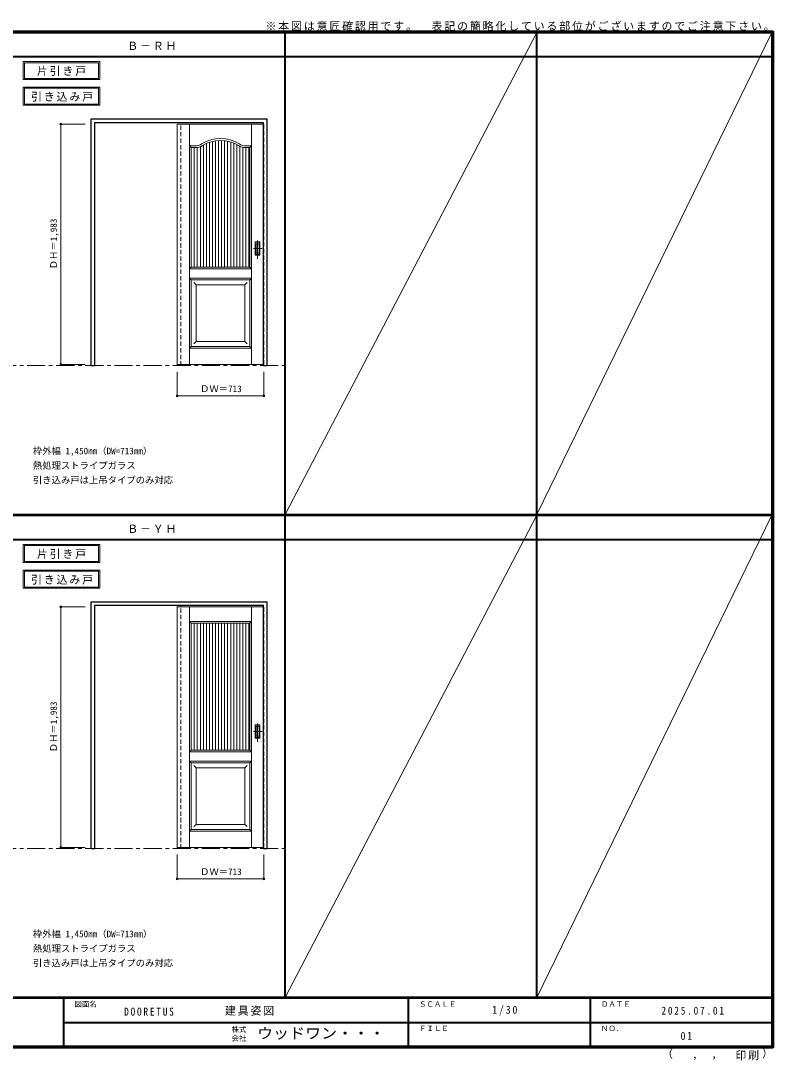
# Model space of a CAD drawing. Units: millimetres, scale not verified. Extents: x -6000 to 5700, y -4307 to 4260.
# Drawn here: x -502 to 5700, y -4307 to 4260 of the extents above; entities that cross this region are included whole.
import ezdxf
from ezdxf.enums import TextEntityAlignment as Align

# ---------------------------------------------------------------- set-up
doc = ezdxf.new("R2010")
doc.units = ezdxf.units.MM
doc.header["$LTSCALE"] = 30
doc.header["$PDMODE"] = 32
doc.header["$PDSIZE"] = 15
doc.linetypes.add('CHAIN1', pattern=[8, 5, -1, 1, -1])
doc.linetypes.add('DASHED1', pattern=[1.8, 1.2, -0.6])
for name, color, linetype, lineweight in [('0-1_通り芯', 7, 'CHAIN1', 18), ('0-2_扉', 7, 'Continuous', 18), ('0-4_枠', 3, 'Continuous', 25), ('0-6_引手', 7, 'Continuous', 18), ('0-A_文字', 7, 'Continuous', 18), ('0-B_寸法', 7, 'Continuous', 9), ('0-C_ハッチ', 4, 'Continuous', 9), ('F-1_枠', 6, 'Continuous', 40), ('F-A_文字', 7, 'Continuous', 18)]:
    doc.layers.add(name, color=color, linetype=linetype, lineweight=lineweight)
doc.styles.add('ＭＳ ゴシック', font='')
doc.styles.get('ＭＳ ゴシック').set_extended_font_data('MS Gothic')

msp = doc.modelspace()

# ---------------------------------------------------------------- linework, layer by layer
at = {"layer": '0-1_通り芯'}
for p, q in [((-5490, 1418), (1678, 1418)), ((-5490, -2562.5), (1678, -2562.5))]:
    msp.add_line(p, q, dxfattribs=at)
at = {"layer": '0-2_扉'}
for p, q in [((788, 3409.5), (788, 1426.5)), ((788, 3409.5), (1498, 3409.5)), ((888, 1426.5), (888, 3409.5)), ((1401, 1426.5), (1401, 3409.5)), ((888, 3229.5), (935.43, 3229.5)), ((888, 3229.5), (903, 3214.5)), ((903, 3214.5), (935.43, 3214.5)), ((903, 2372.02), (903, 3214.5)), ((1353.22, 3229.5), (1401, 3229.5)), ((1353.61, 3214.5), (1386, 3214.5)), ((1386, 3214.5), (1401, 3229.5)), ((1386, 2229.5), (1386, 3214.5)), ((903, 2229.5), (903, 2372.02)), ((888, 2214.5), (903, 2229.5)), ((1092, 2229.5), (903, 2229.5)), ((903, 2229.5), (1386, 2229.5)), ((1197, 2229.5), (1386, 2229.5)), ((1386, 2229.5), (1401, 2214.5)), ((1401, 2214.5), (888, 2214.5)), ((888, 2139.5), (903, 2124.5)), ((888, 2139.5), (1401, 2139.5)), ((903, 1576.5), (903, 2124.5)), ((903, 2124.5), (1386, 2124.5)), ((943.04, 2084.5), (925.36, 2102.18)), ((943, 1616.5), (943, 2084.5)), ((1346, 2084.5), (943.04, 2084.5)), ((1346, 2084.5), (1363.68, 2102.18)), ((1346, 2084.5), (1346, 1616.5)), ((1386, 2124.5), (1401, 2139.5)), ((1386, 1576.5), (1386, 2124.5)), ((903, 1576.5), (888, 1561.5)), ((888, 1561.5), (1401, 1561.5)), ((903, 1576.5), (1386, 1576.5)), ((943, 1616.5), (925.32, 1598.82)), ((943, 1616.5), (943, 1617.93)), ((1346, 1616.5), (943, 1616.5)), ((1346, 1616.5), (1363.68, 1598.82)), ((1386, 1576.5), (1401, 1561.5)), ((788, 1426.5), (1498, 1426.5)), ((788, -571), (788, -2554)), ((788, -571), (1498, -571)), ((888, -2554), (888, -571)), ((1401, -2554), (1401, -571)), ((888, -691), (903, -706)), ((888, -691), (1184.5, -691)), ((1184.5, -691), (1401, -691)), ((1401, -691), (1386, -706)), ((1386, -1751), (1386, -706)), ((903.19, -889), (903, -889)), ((903, -1751), (903, -1608.48)), ((888, -1766), (903, -1751)), ((1182, -1766), (888, -1766)), ((1092, -1751), (903, -1751)), ((903, -1751), (1386, -1751)), ((1401, -1766), (1182, -1766)), ((1197, -1751), (1386, -1751)), ((1386, -1751), (1401, -1766)), ((888, -1841), (903, -1856)), ((888, -1841), (1182, -1841)), ((903, -2404), (903, -1856)), ((903, -1856), (1386, -1856)), ((943.04, -1896), (925.36, -1878.32)), ((1182, -1841), (1401, -1841)), ((1346, -1896), (1363.68, -1878.32)), ((1386, -1856), (1401, -1841)), ((1386, -2404), (1386, -1856)), ((943, -2364), (943, -1896)), ((1346, -1896), (943.04, -1896)), ((1346, -1896), (1346, -2364)), ((943, -2364), (925.32, -2381.68)), ((943, -2364), (943, -2362.57)), ((1346, -2364), (943, -2364)), ((1346, -2364), (1363.68, -2381.68)), ((903, -2404), (888, -2419)), ((888, -2419), (1182, -2419)), ((903, -2404), (1386, -2404)), ((1182, -2419), (1401, -2419)), ((1386, -2404), (1401, -2419)), ((788, -2554), (1498, -2554))]:
    msp.add_line(p, q, dxfattribs=at)
at = {"layer": '0-2_扉', "color": 4, "linetype": 'DASHED1', "lineweight": 9}
for p, q in [((1498, 3409.5), (1501, 3409.5)), ((1498, -571), (1501, -571))]:
    msp.add_line(p, q, dxfattribs=at)
for points in [[(1498, 1426.5), (1501, 1426.5), (1501, 3409.5)], [(1498, -2554), (1501, -2554), (1501, -571)]]:
    msp.add_lwpolyline(points, dxfattribs=at)
at = {"layer": '0-2_扉'}
msp.add_lwpolyline([(903, -1608.48), (903, -706), (1386, -706)], dxfattribs=at)
for centre, radius, start, end in [((1144.5, 2995.49), 294.01, 57.96451, 122.03549), ((1144.5, 2995.49), 279.01, 57.96451, 122.03549), ((935.5, 3329.5), 100, 270, 302.03549), ((935.5, 3329.5), 115, 270, 302.03549), ((1353.5, 3329.5), 115, 237.96451, 270.05614), ((1353.5, 3329.5), 100, 237.96451, 269.83906)]:
    msp.add_arc(centre, radius, start, end, dxfattribs=at)
at = {"layer": '0-4_枠'}
for p, q in [((78, 1418), (78, 3453)), ((78, 3453), (1528, 3453)), ((1528, 1418), (1528, 3453)), ((108, 3423), (1498, 3423)), ((1498, 1418), (1498, 3423)), ((1498, 1418), (1528, 1418)), ((78, -2562.5), (78, -527.5)), ((78, -527.5), (1528, -527.5)), ((108, -557.5), (1498, -557.5)), ((1498, -2562.5), (1498, -557.5)), ((1528, -2562.5), (1528, -527.5)), ((1498, -2562.5), (1528, -2562.5))]:
    msp.add_line(p, q, dxfattribs=at)
at = {"layer": '0-4_枠', "color": 4, "linetype": 'DASHED1', "lineweight": 9}
for p, q in [((788, 1418), (788, 3423)), ((818, 1418), (818, 3423)), ((788, 1418), (818, 1418)), ((788, -2562.5), (788, -557.5)), ((818, -2562.5), (818, -557.5)), ((788, -2562.5), (818, -2562.5))]:
    msp.add_line(p, q, dxfattribs=at)
at = {"layer": '0-4_枠'}
for points in [[(78, 1418), (108, 1418), (108, 3423)], [(78, -2562.5), (108, -2562.5), (108, -557.5)]]:
    msp.add_lwpolyline(points, dxfattribs=at)
at = {"layer": '0-6_引手'}
for p, q in [((1469, 2439), (1431, 2439)), ((1431, 2329), (1431, 2439)), ((1462.5, 2423), (1437.5, 2423)), ((1437.5, 2345), (1437.5, 2423)), ((1462.5, 2345), (1462.5, 2423)), ((1469, 2329), (1469, 2439)), ((1469, 2329), (1431, 2329)), ((1462.5, 2345), (1437.5, 2345)), ((1469, -1541.5), (1431, -1541.5)), ((1431, -1651.5), (1431, -1541.5)), ((1469, -1651.5), (1469, -1541.5)), ((1462.5, -1557.5), (1437.5, -1557.5)), ((1437.5, -1635.5), (1437.5, -1557.5)), ((1462.5, -1635.5), (1462.5, -1557.5)), ((1469, -1651.5), (1431, -1651.5)), ((1462.5, -1635.5), (1437.5, -1635.5))]:
    msp.add_line(p, q, dxfattribs=at)
at = {"layer": '0-6_引手', "linetype": 'DASHED1'}
for p, q in [((1434, 2333), (1434, 2435)), ((1466, 2333), (1434, 2333)), ((1434, -1647.5), (1434, -1545.5)), ((1466, -1647.5), (1434, -1647.5))]:
    msp.add_line(p, q, dxfattribs=at)
at = {"layer": '0-6_引手', "linetype": 'CHAIN1'}
for p, q in [((1450, 2298.77), (1450, 2469.62)), ((1488.07, 2384), (1415.56, 2384)), ((1450, -1681.73), (1450, -1510.88)), ((1488.07, -1596.5), (1415.56, -1596.5))]:
    msp.add_line(p, q, dxfattribs=at)
at = {"layer": '0-6_引手', "linetype": 'DASHED1'}
for points in [[(1466, 2333), (1466, 2435), (1434, 2435)], [(1466, -1647.5), (1466, -1545.5), (1434, -1545.5)]]:
    msp.add_lwpolyline(points, dxfattribs=at)
at = {"layer": '0-A_文字'}
for p, q in [((-482, 3925), (-482, 3775)), ((-472, 3915), (-472, 3785)), ((-472, 3915), (139.03, 3915)), ((139.03, 3915), (139.03, 3785)), ((-482, 3775), (149.03, 3775)), ((-472, 3785), (139.03, 3785)), ((-482, 3713.53), (-482, 3563.53)), ((-472, 3703.53), (-472, 3573.53)), ((-472, 3703.53), (139.03, 3703.53)), ((139.03, 3703.53), (139.03, 3573.53)), ((-482, 3563.53), (149.03, 3563.53)), ((-472, 3573.53), (139.03, 3573.53)), ((-482, -55.5), (-482, -205.5)), ((-472, -65.5), (-472, -195.5)), ((-472, -65.5), (139.03, -65.5)), ((139.03, -65.5), (139.03, -195.5)), ((-482, -205.5), (149.03, -205.5)), ((-472, -195.5), (139.03, -195.5)), ((-482, -266.97), (-482, -416.97)), ((-472, -276.97), (-472, -406.97)), ((-472, -276.97), (139.03, -276.97)), ((139.03, -276.97), (139.03, -406.97)), ((-482, -416.97), (149.03, -416.97)), ((-472, -406.97), (139.03, -406.97))]:
    msp.add_line(p, q, dxfattribs=at)
for points in [[(-482, 3925), (149.03, 3925), (149.03, 3775)], [(-482, 3713.53), (149.03, 3713.53), (149.03, 3563.53)], [(-482, -55.5), (149.03, -55.5), (149.03, -205.5)], [(-482, -266.97), (149.03, -266.97), (149.03, -416.97)]]:
    msp.add_lwpolyline(points, dxfattribs=at)
at = {"layer": '0-B_寸法', "color": 4}
for p, q in [((-172, 3409.5), (-172, 1426.5)), ((-172, 3409.5), (28, 3409.5)), ((-172, 1426.5), (28, 1426.5)), ((1501, 1168), (1501, 1368)), ((-172, -571), (-172, -2554)), ((-172, -571), (28, -571)), ((-172, -2554), (28, -2554)), ((1501, -2812.5), (1501, -2612.5))]:
    msp.add_line(p, q, dxfattribs=at)
for points in [[(1501, 1168), (788, 1168), (788, 1368)], [(1501, -2812.5), (788, -2812.5), (788, -2612.5)]]:
    msp.add_lwpolyline(points, dxfattribs=at)
at = {"layer": '0-B_寸法'}
for p in [(-172, 3409.5), (-172, 1426.5), (788, 1168), (1501, 1168), (-172, -571), (-172, -2554), (788, -2812.5), (1501, -2812.5)]:
    msp.add_point(p, dxfattribs=at)
at = {"layer": '0-C_ハッチ'}
for p, q in [((1053, 2229.5), (1053, 3259.07)), ((1078, 2229.5), (1078, 3266.46)), ((1103, 2229.5), (1103, 3271.4)), ((1128, 2229.5), (1128, 3274.01)), ((1153, 2229.5), (1153, 3274.37)), ((1178, 2229.5), (1178, 3272.48)), ((1203, 2229.5), (1203, 3268.3)), ((1228, 2229.5), (1228, 3261.71)), ((928, 2229.5), (928, 3214.5)), ((953, 2229.5), (953, 3215.84)), ((978, 2229.5), (978, 3222.64)), ((1003, 2229.5), (1003, 3236.4)), ((1028, 2229.5), (1028, 3249.02)), ((1253, 2229.5), (1253, 3252.54)), ((1278, 2229.5), (1278, 3240.49)), ((1303, 2229.5), (1303, 3226.18)), ((1328, 2229.5), (1328, 3217.37)), ((1353, 2229.5), (1353, 3214.5)), ((1378, 2229.5), (1378, 3214.5)), ((928, -1751), (928, -706)), ((953, -1751), (953, -706)), ((978, -1751), (978, -706)), ((1003, -1751), (1003, -706)), ((1028, -1751), (1028, -706)), ((1053, -1751), (1053, -706)), ((1078, -1751), (1078, -706)), ((1103, -1751), (1103, -706)), ((1128, -1751), (1128, -706)), ((1153, -1751), (1153, -706)), ((1178, -1751), (1178, -706)), ((1203, -1751), (1203, -706)), ((1228, -1751), (1228, -706)), ((1253, -1751), (1253, -706)), ((1278, -1751), (1278, -706)), ((1303, -1751), (1303, -706)), ((1328, -1751), (1328, -706)), ((1353, -1751), (1353, -706)), ((1378, -1751), (1378, -706))]:
    msp.add_line(p, q, dxfattribs=at)
at = {"layer": 'F-1_枠'}
for p, q in [((-6000, 4175), (5700, 4175)), ((-6000, 4170), (5700, 4170)), ((-6000, 4165), (5700, 4165)), ((1678, -3790), (1678, 4175)), ((3752, -3790), (3752, 4175)), ((5690, 4175), (5690, -4205)), ((5695, 4175), (5695, -4205)), ((5700, 4175), (5700, -4205)), ((-6000, 3965), (5700, 3965)), ((-6000, 190.5), (5700, 190.5)), ((-6000, 187.5), (5700, 187.5)), ((-6000, 184.5), (5700, 184.5)), ((-6000, -15.5), (5700, -15.5)), ((5700, -3790), (-6000, -3790)), ((5700, -3795), (-6000, -3795)), ((-150, -3795), (-150, -4195)), ((2690, -3795), (2690, -4195)), ((4190, -3795), (4190, -4195)), ((-150, -3995), (5690, -3995.01)), ((5700, -4195), (-6000, -4195)), ((5700, -4200), (-6000, -4200)), ((5700, -4205), (-6000, -4205))]:
    msp.add_line(p, q, dxfattribs=at)
at = {"layer": 'F-A_文字'}
for p, q in [((1678, 190.5), (3752, 4165)), ((3752, 190.5), (5690, 4165)), ((1678, -3790), (3752, 184.5)), ((3752, -3790), (5690, 184.5))]:
    msp.add_line(p, q, dxfattribs=at)

# ---------------------------------------------------------------- texts
at = {"layer": '0-A_文字', "style": 'ＭＳ ゴシック'}
for s, p in [('枠外幅 1,450mm（DW=713mm）', (-402, 670.5)), ('熱処理ストライプガラス', (-402, 550.5)), ('引き込み戸は上吊タイプのみ対応', (-402, 430.5)), ('枠外幅 1,450mm（DW=713mm）', (-402, -3310)), ('熱処理ストライプガラス', (-402, -3430)), ('引き込み戸は上吊タイプのみ対応', (-402, -3550))]:
    msp.add_text(s, height=54.99, dxfattribs=at).set_placement(p, align=Align.BOTTOM_LEFT)
at = {"layer": '0-A_文字', "char_height": 65.98, "attachment_point": 7, "style": 'ＭＳ ゴシック'}
for s, insert in [('\\T1.17;※本図は意匠確認用です。\u3000表記の簡略化している部位がございますのでご注意下さい。', (1515, 4175)), ('\\T1.17;Ｂ－ＲＨ', (375.5, 4020)), ('\\T1.17;片引き戸', (-368.98, 3805)), ('\\T1.17;引き込み戸', (-417.34, 3593.53)), ('\\T1.17;Ｂ－ＹＨ', (375.5, 39.5)), ('\\T1.17;片引き戸', (-368.98, -175.5)), ('\\T1.17;引き込み戸', (-417.34, -386.97))]:
    msp.add_mtext(s, dxfattribs=dict(at, insert=insert))
at = {"layer": '0-B_寸法', "style": 'ＭＳ ゴシック'}
for p in [(-187, 2211.75), (-187, -1768.75)]:
    msp.add_text('ＤＨ＝1,983', height=54.99, rotation=90, dxfattribs=at).set_placement(p, align=Align.BOTTOM_LEFT)
for p in [(975.75, 1183), (975.75, -2797.5)]:
    msp.add_text('ＤＷ＝713', height=54.99, dxfattribs=at).set_placement(p, align=Align.BOTTOM_LEFT)
at = {"layer": 'F-A_文字', "style": 'ＭＳ ゴシック'}
for s, height, p in [('図面名', 43.99, (-60, -3880)), ('ＳＣＡＬＥ', 43.99, (2780, -3880)), ('ＤＡＴＥ', 43.99, (4280, -3880)), ('株式', 43.99, (1235, -4089)), ('ＦＩＬＥ', 43.99, (2780, -4080)), ('ＮＯ．', 43.99, (4280, -4080)), ('会社', 43.99, (1235, -4161)), ('（', 65.98, (4784.03, -4308.31)), (',', 65.98, (5031.28, -4308.31)), (',', 65.98, (5190.2, -4305.53)), ('）', 65.98, (5608.4, -4304.13))]:
    msp.add_text(s, height=height, dxfattribs=at).set_placement(p, align=Align.BOTTOM_LEFT)
at = {"layer": 'F-A_文字', "style": 'ＭＳ ゴシック', "width": 1.1}
msp.add_text('ウッドワン・・・', height=87.98, dxfattribs=at).set_placement((1445, -4155), align=Align.BOTTOM_LEFT)
at = {"layer": 'F-A_文字', "char_height": 65.98, "attachment_point": 7, "style": 'ＭＳ ゴシック'}
for s, insert in [('\\T1.38;\\W0.9;1/30', (3383.75, -3940)), ('\\T1.39;\\W0.85;DOORETUS', (350, -3940.79)), ('\\T1.17;建具姿図', (1180.42, -3940)), ('\\T1.39;\\W0.85;2025.07.01', (4778.75, -3932.5)), ('\\T1.36;\\W0.9;01', (4936.25, -4140)), ('\\T1.17;印刷', (5388.15, -4306.92))]:
    msp.add_mtext(s, dxfattribs=dict(at, insert=insert))

doc.saveas('drawing.dxf')
